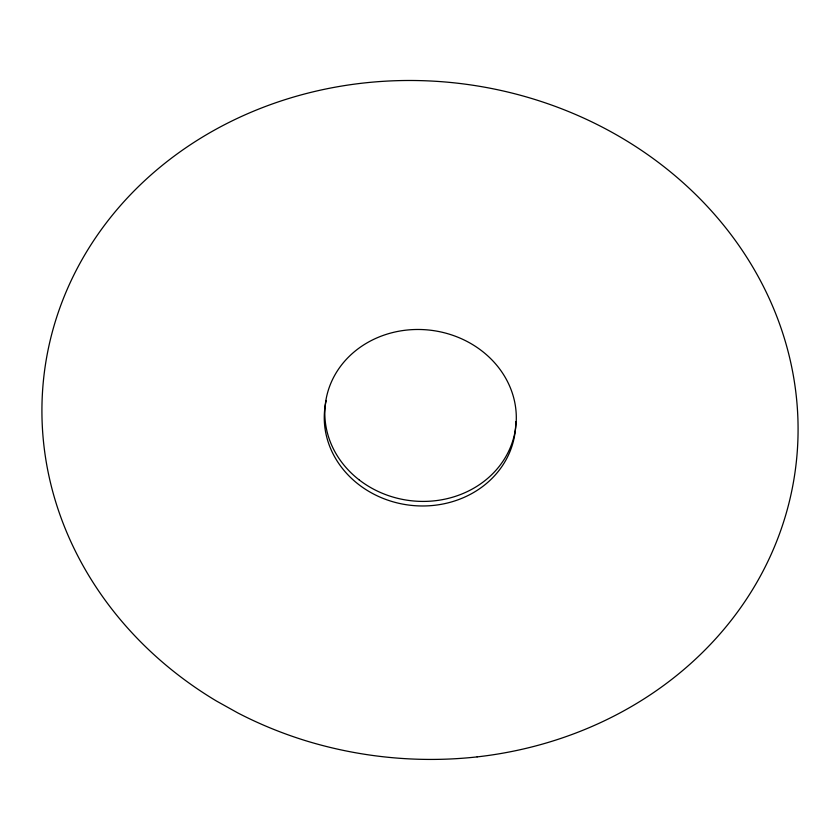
<?xml version="1.0" encoding="UTF-8"?>
<svg xmlns="http://www.w3.org/2000/svg" width="840" height="840" viewBox="0 0 840 840"><rect width="100%" height="100%" fill="white"/><g stroke="black" fill="none" stroke-linecap="round" stroke-linejoin="round"><path stroke-width="1.26" d="M515.739 421.691A95.886 85.806 7.1 0 1 410.729 505.312A95.886 85.806 7.1 0 1 326.204 400.481M477.12 756.893C419.727 763.214 361.137 757.659 305.928 740.786A378.661 338.877 7.1 0 1 237.794 712.919L216.521 701.064A378.661 338.877 7.1 0 1 171.014 158.498A378.661 338.877 7.1 0 1 762.825 285.285A378.661 338.877 7.1 0 1 477.12 756.893M358.953 479.714A95.886 85.806 7.1 0 0 514.836 432.768A95.886 85.806 7.1 0 0 387.923 333.858A95.886 85.806 7.1 0 0 358.953 479.714"/></g></svg>
